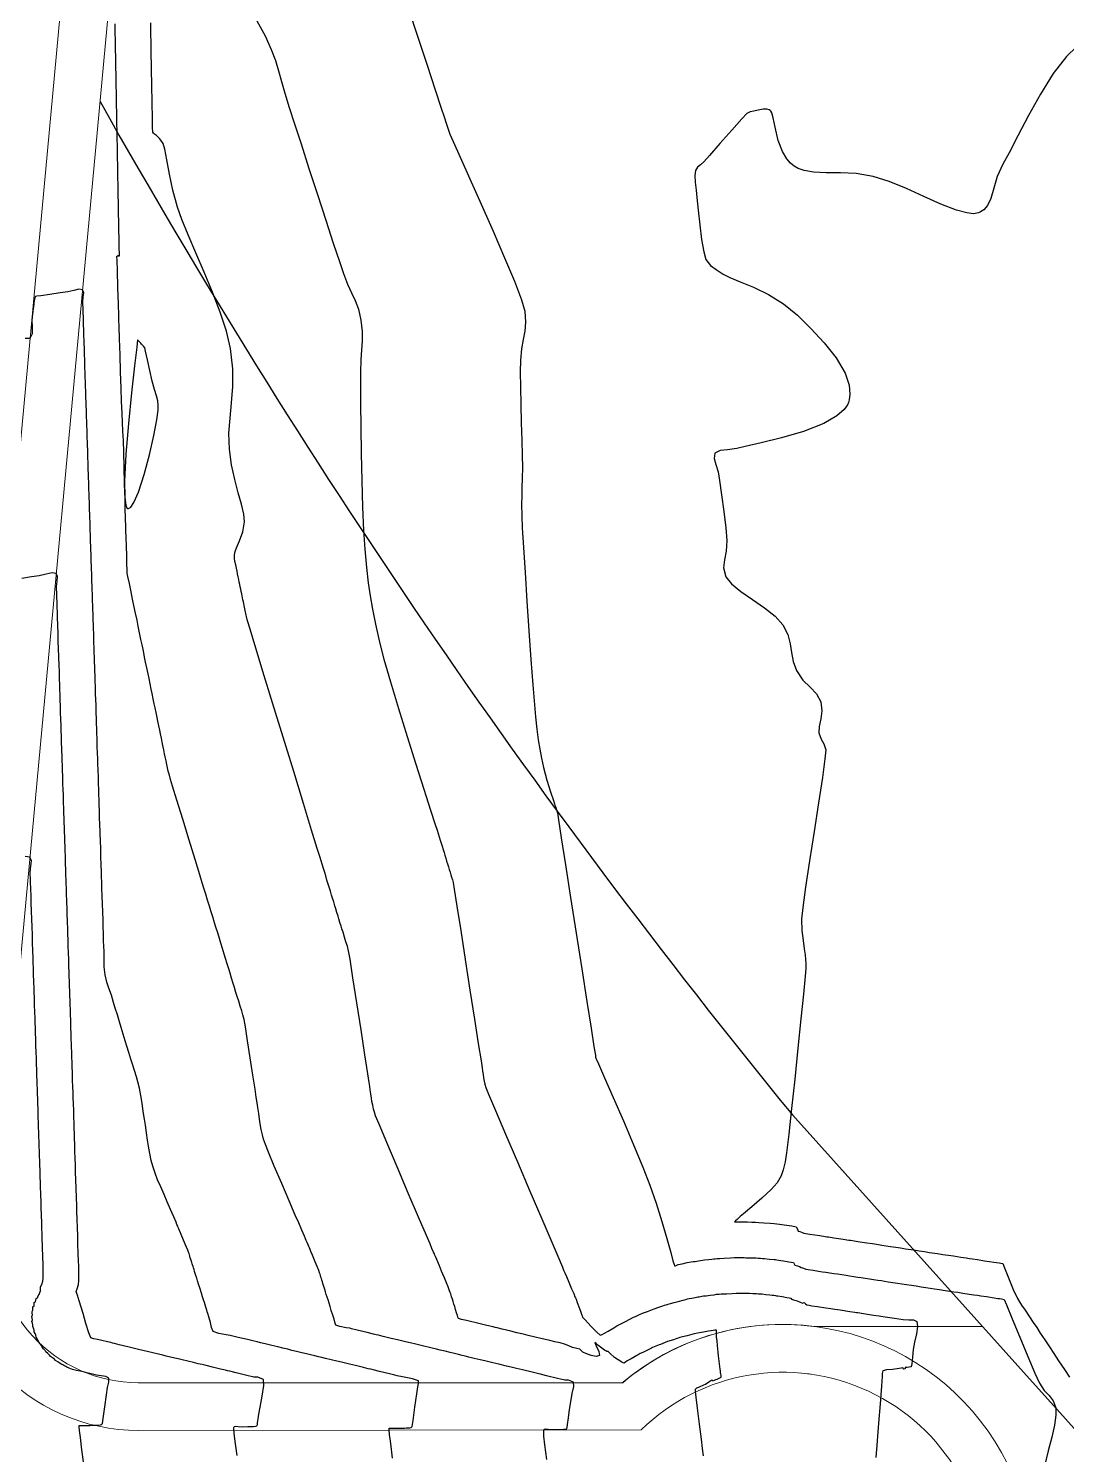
# Model space of a CAD drawing. Header units: millimetres. Extents: x 340454 to 342791, y 6993867 to 6995092.
# Drawn here: x 341547.8 to 341591.3, y 6994503.4 to 6994563.1 of the extents above; entities that cross this region are included whole.
import ezdxf

# ---------------------------------------------------------------- set-up
doc = ezdxf.new("R2010")
doc.units = ezdxf.units.MM
doc.header["$LTSCALE"] = 10
for name, color, linetype in [('T-HM-CURVA_INTERMEDIARIA', 45, 'Continuous'), ('T-HM-CURVA_MESTRA', 20, 'Continuous'), ('URB-Calçadas', 2, 'Continuous'), ('URB-Quadras', 3, 'Continuous')]:
    doc.layers.add(name, color=color, linetype=linetype)

msp = doc.modelspace()

# ---------------------------------------------------------------- linework, layer by layer
at = {"layer": 'T-HM-CURVA_INTERMEDIARIA', "color": 45, "linetype": 'Continuous', "lineweight": -3, "flags": 128}
for points, elevation in [([(341563.719, 6994563.876), (341564.112, 6994562.697), (341564.5, 6994561.524), (341564.84, 6994560.489), (341565.091, 6994559.723), (341565.211, 6994559.357), (341565.294, 6994559.095), (341565.359, 6994558.887), (341565.45, 6994558.628), (341565.584, 6994558.319), (341565.878, 6994557.666), (341566.285, 6994556.761), (341566.761, 6994555.697), (341567.26, 6994554.567), (341567.738, 6994553.462), (341568.148, 6994552.475), (341568.445, 6994551.698), (341568.585, 6994551.224), (341568.621, 6994550.762), (341568.588, 6994550.387), (341568.518, 6994550.037), (341568.444, 6994549.653), (341568.399, 6994549.174), (341568.393, 6994548.687), (341568.401, 6994548.046), (341568.417, 6994547.314), (341568.438, 6994546.552), (341568.459, 6994545.821), (341568.475, 6994545.182), (341568.483, 6994544.696), (341568.479, 6994544.224), (341568.468, 6994543.848), (341568.457, 6994543.505), (341568.451, 6994543.13), (341568.458, 6994542.657), (341568.481, 6994542.162), (341568.529, 6994541.34), (341568.595, 6994540.285), (341568.674, 6994539.089), (341568.758, 6994537.845), (341568.843, 6994536.646), (341568.921, 6994535.585), (341568.987, 6994534.754), (341569.034, 6994534.246), (341569.094, 6994533.729), (341569.151, 6994533.289), (341569.212, 6994532.897), (341569.281, 6994532.52), (341569.367, 6994532.127), (341569.506, 6994531.602), (341569.658, 6994531.113), (341569.781, 6994530.753), (341569.832, 6994530.61), (341569.849, 6994530.557), (341569.865, 6994530.505), (341569.88, 6994530.455), (341569.895, 6994530.407), (341569.923, 6994530.315), (341569.949, 6994530.229), (341569.994, 6994529.945), (341570.114, 6994529.18), (341570.291, 6994528.053), (341570.505, 6994526.686), (341570.739, 6994525.198), (341570.972, 6994523.711), (341571.186, 6994522.343), (341571.363, 6994521.217), (341571.482, 6994520.452), (341571.527, 6994520.169), (341571.539, 6994520.09), (341571.551, 6994520.013), (341571.571, 6994519.94), (341571.668, 6994519.723), (341571.925, 6994519.147), (341572.289, 6994518.32), (341572.712, 6994517.35), (341573.142, 6994516.344), (341573.529, 6994515.41), (341573.823, 6994514.654), (341574.083, 6994513.894), (341574.323, 6994513.127), (341574.53, 6994512.417), (341574.694, 6994511.83), (341574.788, 6994511.49), (341574.832, 6994511.333), (341574.848, 6994511.283), (341574.852, 6994511.275), (341574.861, 6994511.274), (341574.89, 6994511.28), (341574.946, 6994511.302), (341575.01, 6994511.328), (341575.177, 6994511.366), (341575.388, 6994511.41), (341575.554, 6994511.441), (341575.653, 6994511.458), (341575.721, 6994511.465), (341575.853, 6994511.485), (341576.104, 6994511.522), (341576.277, 6994511.547), (341576.412, 6994511.562), (341576.501, 6994511.571), (341576.558, 6994511.576), (341576.637, 6994511.578), (341576.751, 6994511.581), (341576.925, 6994511.592), (341577.199, 6994511.612), (341577.347, 6994511.622), (341577.44, 6994511.62), (341577.563, 6994511.623), (341577.696, 6994511.626), (341577.764, 6994511.622), (341577.832, 6994511.618), (341578.017, 6994511.616), (341578.189, 6994511.614), (341578.265, 6994511.607), (341578.348, 6994511.603), (341578.454, 6994511.598), (341578.539, 6994511.588), (341578.624, 6994511.577), (341578.835, 6994511.56), (341579.021, 6994511.545), (341579.082, 6994511.536), (341579.142, 6994511.529), (341579.216, 6994511.521), (341579.305, 6994511.503), (341579.418, 6994511.481), (341579.644, 6994511.451), (341579.84, 6994511.419), (341579.868, 6994511.361), (341579.894, 6994511.305), (341579.947, 6994511.291), (341580.003, 6994511.279), (341580.079, 6994511.245), (341580.153, 6994511.211), (341580.206, 6994511.191), (341580.256, 6994511.173), (341580.344, 6994511.141), (341580.443, 6994511.126), (341580.656, 6994511.094), (341580.885, 6994511.059), (341581.051, 6994511.033), (341581.183, 6994511.013), (341581.35, 6994510.988), (341581.522, 6994510.962), (341581.669, 6994510.939), (341581.853, 6994510.911), (341582.036, 6994510.883), (341582.181, 6994510.861), (341582.356, 6994510.835), (341582.525, 6994510.809), (341582.66, 6994510.788), (341582.83, 6994510.762), (341583.017, 6994510.734), (341583.183, 6994510.708), (341583.362, 6994510.681), (341583.519, 6994510.657), (341583.645, 6994510.638), (341583.802, 6994510.614), (341583.996, 6994510.584), (341584.185, 6994510.556), (341584.367, 6994510.528), (341584.57, 6994510.497), (341584.772, 6994510.466), (341584.972, 6994510.436), (341585.185, 6994510.403), (341585.373, 6994510.374), (341585.558, 6994510.346), (341585.742, 6994510.318), (341585.948, 6994510.287), (341586.185, 6994510.25), (341586.379, 6994510.221), (341586.545, 6994510.196), (341586.71, 6994510.17), (341586.925, 6994510.138), (341587.192, 6994510.097), (341587.385, 6994510.067), (341587.531, 6994510.045), (341587.677, 6994510.023), (341587.912, 6994509.987), (341588.229, 6994509.939), (341588.391, 6994509.914), (341588.455, 6994509.904), (341588.54, 6994509.899), (341588.647, 6994509.875), (341588.751, 6994509.639), (341588.99, 6994509.059), (341589.306, 6994508.289), (341589.64, 6994507.481), (341589.935, 6994506.787), (341590.132, 6994506.361), (341590.334, 6994506.067), (341590.533, 6994505.851), (341590.702, 6994505.633), (341590.813, 6994505.329), (341590.82, 6994505.022), (341590.758, 6994504.609), (341590.645, 6994504.108), (341590.501, 6994503.532), (341590.345, 6994502.9)], 694), ([(341569.514, 6994503.178), (341569.43, 6994503.786), (341569.387, 6994504.154), (341569.376, 6994504.335), (341569.38, 6994504.402), (341569.387, 6994504.418), (341569.409, 6994504.437), (341569.462, 6994504.453), (341569.564, 6994504.444), (341569.732, 6994504.425), (341569.972, 6994504.431), (341570.099, 6994504.433), (341570.153, 6994504.435), (341570.203, 6994504.439), (341570.283, 6994504.448), (341570.341, 6994504.463), (341570.361, 6994504.518), (341570.377, 6994504.635), (341570.415, 6994504.915), (341570.463, 6994505.263), (341570.507, 6994505.583), (341570.575, 6994505.936), (341570.634, 6994506.229), (341570.622, 6994506.407), (341570.413, 6994506.487), (341570.255, 6994506.491), (341570.202, 6994506.508), (341569.955, 6994506.567), (341569.497, 6994506.678), (341569.238, 6994506.74), (341569.175, 6994506.755), (341569.112, 6994506.77), (341568.891, 6994506.823), (341568.492, 6994506.92), (341568.24, 6994506.98), (341568.129, 6994507.007), (341568.018, 6994507.034), (341567.819, 6994507.082), (341567.492, 6994507.16), (341567.242, 6994507.22), (341567.081, 6994507.259), (341566.919, 6994507.298), (341566.723, 6994507.345), (341566.472, 6994507.406), (341566.245, 6994507.461), (341566.091, 6994507.498), (341565.968, 6994507.527), (341565.815, 6994507.564), (341565.636, 6994507.607), (341565.458, 6994507.65), (341565.247, 6994507.701), (341565.044, 6994507.75), (341564.882, 6994507.789), (341564.705, 6994507.831), (341564.541, 6994507.871), (341564.412, 6994507.902), (341564.249, 6994507.941), (341564.021, 6994507.996), (341563.781, 6994508.054), (341563.588, 6994508.1), (341563.42, 6994508.141), (341563.251, 6994508.181), (341562.994, 6994508.243), (341562.663, 6994508.323), (341562.466, 6994508.37), (341562.359, 6994508.396), (341562.253, 6994508.422), (341561.99, 6994508.485), (341561.564, 6994508.588), (341561.335, 6994508.643), (341561.255, 6994508.662), (341561.114, 6994508.687), (341560.849, 6994508.742), (341560.676, 6994508.801), (341560.626, 6994508.913), (341560.599, 6994509.048), (341560.547, 6994509.214), (341560.486, 6994509.411), (341560.434, 6994509.575), (341560.392, 6994509.712), (341560.349, 6994509.848), (341560.312, 6994509.966), (341560.276, 6994510.081), (341560.245, 6994510.183), (341560.214, 6994510.282), (341560.186, 6994510.371), (341560.159, 6994510.456), (341560.135, 6994510.535), (341560.111, 6994510.61), (341560.09, 6994510.68), (341560.069, 6994510.745), (341560.05, 6994510.808), (341560.03, 6994510.869), (341560.014, 6994510.922), (341559.993, 6994510.989), (341559.957, 6994511.086), (341559.893, 6994511.251), (341559.811, 6994511.449), (341559.696, 6994511.721), (341559.63, 6994511.876), (341559.597, 6994511.955), (341559.566, 6994512.027), (341559.538, 6994512.092), (341559.511, 6994512.157), (341559.47, 6994512.252), (341559.435, 6994512.335), (341559.405, 6994512.405), (341559.358, 6994512.516), (341559.249, 6994512.772), (341559.119, 6994513.077), (341558.978, 6994513.404), (341558.722, 6994513.997), (341558.409, 6994514.723), (341558.099, 6994515.447), (341557.851, 6994516.034), (341557.724, 6994516.352), (341557.651, 6994516.575), (341557.603, 6994516.755), (341557.553, 6994516.985), (341557.509, 6994517.219), (341557.482, 6994517.414), (341557.448, 6994517.657), (341557.41, 6994517.9), (341557.379, 6994518.095), (341557.341, 6994518.34), (341557.291, 6994518.668), (341557.201, 6994519.26), (341557.091, 6994519.981), (341556.98, 6994520.698), (341556.888, 6994521.277), (341556.834, 6994521.584), (341556.783, 6994521.787), (341556.733, 6994521.946), (341556.67, 6994522.146), (341556.609, 6994522.348), (341556.558, 6994522.512), (341556.494, 6994522.718), (341556.43, 6994522.926), (341556.378, 6994523.096), (341556.313, 6994523.309), (341556.247, 6994523.524), (341556.193, 6994523.7), (341556.125, 6994523.92), (341556.057, 6994524.142), (341556.001, 6994524.324), (341555.931, 6994524.552), (341555.861, 6994524.781), (341555.803, 6994524.969), (341555.731, 6994525.205), (341555.658, 6994525.442), (341555.598, 6994525.636), (341555.523, 6994525.881), (341555.448, 6994526.126), (341555.386, 6994526.328), (341555.308, 6994526.58), (341555.23, 6994526.835), (341555.166, 6994527.043), (341555.086, 6994527.305), (341554.983, 6994527.638), (341554.787, 6994528.276), (341554.536, 6994529.092), (341554.269, 6994529.962), (341554.025, 6994530.758), (341553.842, 6994531.355), (341553.759, 6994531.627), (341553.705, 6994531.803), (341553.658, 6994531.979), (341553.626, 6994532.12), (341553.6, 6994532.251), (341553.567, 6994532.415), (341553.534, 6994532.575), (341553.507, 6994532.708), (341553.472, 6994532.876), (341553.437, 6994533.045), (341553.408, 6994533.186), (341553.371, 6994533.363), (341553.334, 6994533.542), (341553.303, 6994533.691), (341553.264, 6994533.879), (341553.225, 6994534.069), (341553.192, 6994534.228), (341553.151, 6994534.427), (341553.109, 6994534.629), (341553.074, 6994534.798), (341553.03, 6994535.01), (341552.986, 6994535.225), (341552.948, 6994535.406), (341552.901, 6994535.632), (341552.854, 6994535.861), (341552.814, 6994536.054), (341552.764, 6994536.296), (341552.713, 6994536.541), (341552.671, 6994536.747), (341552.617, 6994537.006), (341552.563, 6994537.269), (341552.517, 6994537.491), (341552.459, 6994537.769), (341552.401, 6994538.051), (341552.351, 6994538.29), (341552.289, 6994538.589), (341552.224, 6994538.903), (341552.169, 6994539.17), (341552.106, 6994539.474), (341552.033, 6994539.824), (341551.972, 6994540.116), (341551.943, 6994540.259), (341551.939, 6994540.344), (341551.938, 6994540.43), (341551.932, 6994540.604), (341551.92, 6994540.97), (341551.906, 6994541.409), (341551.895, 6994541.744), (341551.885, 6994542.062), (341551.877, 6994542.31), (341551.872, 6994542.438), (341551.869, 6994542.549), (341551.865, 6994542.661), (341551.86, 6994542.873), (341551.85, 6994543.357), (341551.834, 6994544), (341551.816, 6994544.694), (341551.797, 6994545.327), (341551.779, 6994545.819), (341551.763, 6994546.209), (341551.746, 6994546.566), (341551.729, 6994546.956), (341551.709, 6994547.448), (341551.689, 6994548.008), (341551.667, 6994548.689), (341551.644, 6994549.403), (341551.623, 6994550.062), (341551.606, 6994550.58), (341551.597, 6994550.867), (341551.588, 6994551.161), (341551.58, 6994551.408), (341551.576, 6994551.515), (341551.574, 6994551.592), (341551.566, 6994551.826), (341551.552, 6994552.262), (341551.543, 6994552.522), (341551.54, 6994552.617), (341551.537, 6994552.712), (341551.528, 6994552.944), (341551.514, 6994553.325), (341551.511, 6994553.53), (341551.565, 6994553.538), (341551.614, 6994553.544), (341551.538, 6994553.551), (341551.613, 6994553.547), (341551.613, 6994553.653), (341551.608, 6994553.846), (341551.604, 6994554.054), (341551.599, 6994554.339), (341551.595, 6994554.55), (341551.592, 6994554.702), (341551.589, 6994554.854), (341551.586, 6994555.034), (341551.582, 6994555.24), (341551.58, 6994555.344), (341551.579, 6994555.436), (341551.578, 6994555.493), (341551.576, 6994555.556), (341551.575, 6994555.64), (341551.572, 6994555.817), (341551.568, 6994556.028), (341551.564, 6994556.207), (341551.562, 6994556.365), (341551.558, 6994556.562), (341551.554, 6994556.764), (341551.551, 6994556.929), (341551.548, 6994557.109), (341551.545, 6994557.273), (341551.542, 6994557.404), (341551.539, 6994557.568), (341551.536, 6994557.78), (341551.532, 6994557.993), (341551.528, 6994558.184), (341551.524, 6994558.379), (341551.521, 6994558.574), (341551.517, 6994558.795), (341551.512, 6994559.052), (341551.508, 6994559.253), (341551.505, 6994559.417), (341551.502, 6994559.58), (341551.498, 6994559.813), (341551.492, 6994560.115), (341551.489, 6994560.318), (341551.486, 6994560.452), (341551.484, 6994560.586), (341551.48, 6994560.82), (341551.473, 6994561.165), (341551.469, 6994561.376), (341551.467, 6994561.484), (341551.465, 6994561.592), (341551.461, 6994561.828), (341551.454, 6994562.209), (341551.45, 6994562.43), (341551.448, 6994562.514), (341551.447, 6994562.598), (341551.442, 6994562.84), (341551.435, 6994563.253)], 697), ([(341576.066, 6994503.332), (341576.03, 6994503.637), (341575.98, 6994504.026), (341575.899, 6994504.648), (341575.813, 6994505.322), (341575.759, 6994505.781), (341575.737, 6994506.018), (341575.733, 6994506.103), (341575.735, 6994506.119), (341575.748, 6994506.136), (341575.791, 6994506.168), (341575.873, 6994506.205), (341575.952, 6994506.235), (341576.026, 6994506.271), (341576.085, 6994506.299), (341576.152, 6994506.33), (341576.284, 6994506.42), (341576.414, 6994506.506), (341576.455, 6994506.47), (341576.52, 6994506.488), (341576.589, 6994506.516), (341576.637, 6994506.535), (341576.697, 6994506.561), (341576.755, 6994506.59), (341576.8, 6994506.618), (341576.803, 6994506.688), (341576.792, 6994506.747), (341576.779, 6994506.818), (341576.773, 6994506.883), (341576.766, 6994506.948), (341576.75, 6994507.06), (341576.717, 6994507.281), (341576.689, 6994507.506), (341576.674, 6994507.669), (341576.666, 6994507.801), (341576.655, 6994507.941), (341576.632, 6994508.133), (341576.614, 6994508.293), (341576.612, 6994508.479), (341576.607, 6994508.587), (341576.545, 6994508.585), (341576.475, 6994508.573), (341576.386, 6994508.561), (341576.274, 6994508.544), (341576.068, 6994508.508), (341575.898, 6994508.477), (341575.832, 6994508.464), (341575.675, 6994508.426), (341575.379, 6994508.354), (341575.193, 6994508.308), (341575.082, 6994508.275), (341575.005, 6994508.252), (341574.955, 6994508.234), (341574.804, 6994508.185), (341574.56, 6994508.104), (341574.365, 6994508.031), (341574.262, 6994507.99), (341574.206, 6994507.965), (341574.076, 6994507.911), (341573.937, 6994507.853), (341573.883, 6994507.826), (341573.83, 6994507.798), (341573.719, 6994507.745), (341573.527, 6994507.654), (341573.418, 6994507.603), (341573.373, 6994507.579), (341573.327, 6994507.555), (341573.272, 6994507.522), (341573.209, 6994507.484), (341573.044, 6994507.392), (341572.873, 6994507.296), (341572.804, 6994507.247), (341572.735, 6994507.211), (341572.647, 6994507.249), (341572.49, 6994507.338), (341572.337, 6994507.44), (341572.162, 6994507.602), (341572.079, 6994507.693), (341572.023, 6994507.688), (341571.976, 6994507.717), (341571.925, 6994507.749), (341571.862, 6994507.791), (341571.751, 6994507.873), (341571.637, 6994507.96), (341571.574, 6994508.023), (341571.521, 6994508.063), (341571.577, 6994507.934), (341571.686, 6994507.691), (341571.718, 6994507.521), (341571.58, 6994507.487), (341571.368, 6994507.528), (341571.145, 6994507.603), (341571.01, 6994507.671), (341570.948, 6994507.729), (341570.884, 6994507.785), (341570.766, 6994507.812), (341570.578, 6994507.856), (341570.424, 6994507.924), (341570.25, 6994507.999), (341570.063, 6994508.051), (341569.841, 6994508.101), (341569.639, 6994508.146), (341569.446, 6994508.193), (341569.252, 6994508.24), (341569.014, 6994508.297), (341568.732, 6994508.365), (341568.536, 6994508.412), (341568.395, 6994508.446), (341568.254, 6994508.48), (341568, 6994508.541), (341567.635, 6994508.629), (341567.427, 6994508.679), (341567.342, 6994508.7), (341567.256, 6994508.72), (341566.994, 6994508.783), (341566.55, 6994508.89), (341566.313, 6994508.947), (341566.258, 6994508.961), (341566.143, 6994508.986), (341565.929, 6994509.035), (341565.807, 6994509.069), (341565.784, 6994509.13), (341565.767, 6994509.197), (341565.733, 6994509.306), (341565.687, 6994509.452), (341565.65, 6994509.57), (341565.617, 6994509.677), (341565.584, 6994509.781), (341565.554, 6994509.877), (341565.523, 6994509.977), (341565.499, 6994510.055), (341565.483, 6994510.107), (341565.466, 6994510.159), (341565.438, 6994510.235), (341565.379, 6994510.393), (341565.311, 6994510.568), (341565.224, 6994510.778), (341565.158, 6994510.93), (341565.103, 6994511.06), (341565.055, 6994511.172), (341565.011, 6994511.275), (341564.968, 6994511.378), (341564.9, 6994511.537), (341564.846, 6994511.662), (341564.823, 6994511.718), (341564.799, 6994511.774), (341564.766, 6994511.85), (341564.699, 6994512.009), (341564.618, 6994512.2), (341564.47, 6994512.545), (341564.142, 6994513.309), (341563.708, 6994514.323), (341563.239, 6994515.421), (341562.806, 6994516.436), (341562.482, 6994517.201), (341562.339, 6994517.548), (341562.288, 6994517.705), (341562.254, 6994517.833), (341562.219, 6994517.994), (341562.188, 6994518.16), (341562.169, 6994518.297), (341562.145, 6994518.468), (341562.118, 6994518.639), (341562.097, 6994518.777), (341562.07, 6994518.95), (341562.014, 6994519.313), (341561.891, 6994520.103), (341561.73, 6994521.15), (341561.554, 6994522.28), (341561.392, 6994523.322), (341561.268, 6994524.104), (341561.21, 6994524.452), (341561.158, 6994524.647), (341561.096, 6994524.84), (341561.037, 6994525.037), (341560.975, 6994525.236), (341560.931, 6994525.38), (341560.895, 6994525.497), (341560.849, 6994525.645), (341560.804, 6994525.793), (341560.767, 6994525.915), (341560.72, 6994526.067), (341560.673, 6994526.22), (341560.634, 6994526.346), (341560.586, 6994526.503), (341560.537, 6994526.662), (341560.497, 6994526.792), (341560.447, 6994526.955), (341560.397, 6994527.119), (341560.355, 6994527.253), (341560.304, 6994527.422), (341560.251, 6994527.592), (341560.209, 6994527.731), (341560.155, 6994527.906), (341560.101, 6994528.082), (341560.057, 6994528.226), (341560.001, 6994528.407), (341559.9, 6994528.736), (341559.662, 6994529.513), (341559.32, 6994530.625), (341558.911, 6994531.957), (341558.469, 6994533.398), (341558.029, 6994534.831), (341557.625, 6994536.145), (341557.294, 6994537.226), (341557.069, 6994537.959), (341556.985, 6994538.231), (341556.958, 6994538.326), (341556.946, 6994538.383), (341556.933, 6994538.444), (341556.921, 6994538.505), (341556.907, 6994538.568), (341556.894, 6994538.633), (341556.88, 6994538.7), (341556.866, 6994538.769), (341556.851, 6994538.84), (341556.836, 6994538.912), (341556.821, 6994538.988), (341556.805, 6994539.065), (341556.788, 6994539.145), (341556.771, 6994539.228), (341556.753, 6994539.313), (341556.735, 6994539.401), (341556.716, 6994539.493), (341556.697, 6994539.587), (341556.676, 6994539.685), (341556.656, 6994539.785), (341556.634, 6994539.891), (341556.611, 6994539.999), (341556.588, 6994540.113), (341556.564, 6994540.228), (341556.538, 6994540.352), (341556.512, 6994540.477), (341556.485, 6994540.611), (341556.45, 6994540.749), (341556.426, 6994540.892), (341556.433, 6994541.028), (341556.457, 6994541.163), (341556.522, 6994541.32), (341556.648, 6994541.612), (341556.775, 6994541.991), (341556.845, 6994542.409), (341556.817, 6994542.734), (341556.724, 6994543.144), (341556.592, 6994543.63), (341556.446, 6994544.184), (341556.313, 6994544.795), (341556.22, 6994545.457), (341556.2, 6994546.118), (341556.245, 6994546.753), (341556.314, 6994547.393), (341556.368, 6994548.07), (341556.366, 6994548.814), (341556.269, 6994549.657), (341556.096, 6994550.382), (341555.835, 6994551.181), (341555.515, 6994552.019), (341555.165, 6994552.861), (341554.813, 6994553.672), (341554.489, 6994554.419), (341554.222, 6994555.066), (341554.04, 6994555.579), (341553.856, 6994556.282), (341553.712, 6994556.96), (341553.601, 6994557.553), (341553.515, 6994558.001), (341553.446, 6994558.244), (341553.309, 6994558.431), (341553.163, 6994558.57), (341553.088, 6994558.632), (341553.046, 6994558.674), (341553.009, 6994558.717), (341553.003, 6994558.911), (341552.998, 6994559.255), (341552.996, 6994559.441), (341552.995, 6994559.502), (341552.99, 6994559.744), (341552.982, 6994560.193), (341552.977, 6994560.447), (341552.976, 6994560.514), (341552.975, 6994560.582), (341552.971, 6994560.807), (341552.963, 6994561.211), (341552.959, 6994561.453), (341552.957, 6994561.549), (341552.955, 6994561.646), (341552.951, 6994561.859), (341552.945, 6994562.221), (341552.94, 6994562.459), (341552.938, 6994562.586), (341552.936, 6994562.713), (341552.931, 6994562.945), (341552.925, 6994563.287)], 696), ([(341591.697, 6994562.301), (341591.262, 6994561.885), (341590.709, 6994561.164), (341590.17, 6994560.308), (341589.667, 6994559.408), (341589.223, 6994558.558), (341588.861, 6994557.851), (341588.604, 6994557.378), (341588.365, 6994556.863), (341588.221, 6994556.372), (341588.095, 6994555.935), (341587.953, 6994555.644), (341587.797, 6994555.471), (341587.66, 6994555.38), (341587.579, 6994555.343), (341587.515, 6994555.322), (341587.366, 6994555.305), (341587.093, 6994555.334), (341586.652, 6994555.457), (341586.008, 6994555.709), (341585.297, 6994556.025), (341584.559, 6994556.356), (341583.836, 6994556.652), (341583.167, 6994556.863), (341582.459, 6994556.981), (341581.805, 6994557.016), (341581.208, 6994557.019), (341580.67, 6994557.041), (341580.286, 6994557.106), (341580.025, 6994557.201), (341579.864, 6994557.292), (341579.788, 6994557.347), (341579.702, 6994557.421), (341579.551, 6994557.595), (341579.37, 6994557.902), (341579.199, 6994558.361), (341579.061, 6994558.932), (341578.982, 6994559.314), (341578.925, 6994559.518), (341578.882, 6994559.601), (341578.858, 6994559.624), (341578.815, 6994559.647), (341578.718, 6994559.674), (341578.561, 6994559.676), (341578.358, 6994559.639), (341578.173, 6994559.591), (341578.021, 6994559.56), (341577.884, 6994559.497), (341577.672, 6994559.277), (341577.249, 6994558.803), (341576.751, 6994558.237), (341576.315, 6994557.74), (341576.079, 6994557.473), (341575.937, 6994557.351), (341575.819, 6994557.258), (341575.729, 6994557.117), (341575.698, 6994556.9), (341575.724, 6994556.626), (341575.764, 6994556.293), (341575.792, 6994555.976), (341575.841, 6994555.457), (341575.907, 6994554.837), (341575.986, 6994554.219), (341576.075, 6994553.703), (341576.168, 6994553.394), (341576.363, 6994553.132), (341576.592, 6994552.964), (341576.891, 6994552.774), (341577.165, 6994552.638), (341577.608, 6994552.459), (341578.166, 6994552.225), (341578.785, 6994551.923), (341579.413, 6994551.539), (341579.997, 6994551.06), (341580.559, 6994550.502), (341581.121, 6994549.899), (341581.619, 6994549.271), (341581.995, 6994548.633), (341582.165, 6994548.128), (341582.196, 6994547.758), (341582.164, 6994547.518), (341582.13, 6994547.4), (341582.088, 6994547.301), (341581.956, 6994547.111), (341581.654, 6994546.846), (341581.099, 6994546.53), (341580.247, 6994546.192), (341579.335, 6994545.92), (341578.484, 6994545.711), (341577.817, 6994545.565), (341577.455, 6994545.482), (341577.077, 6994545.423), (341576.759, 6994545.402), (341576.547, 6994545.285), (341576.506, 6994545.067), (341576.588, 6994544.816), (341576.676, 6994544.507), (341576.731, 6994544.14), (341576.818, 6994543.54), (341576.915, 6994542.836), (341576.999, 6994542.157), (341577.045, 6994541.631), (341577.017, 6994541.186), (341576.941, 6994540.823), (341576.906, 6994540.482), (341577, 6994540.103), (341577.232, 6994539.811), (341577.628, 6994539.495), (341578.114, 6994539.16), (341578.619, 6994538.813), (341579.068, 6994538.46), (341579.389, 6994538.104), (341579.595, 6994537.695), (341579.694, 6994537.311), (341579.747, 6994536.94), (341579.814, 6994536.571), (341579.955, 6994536.193), (341580.23, 6994535.789), (341580.527, 6994535.489), (341580.791, 6994535.213), (341580.972, 6994534.881), (341581.021, 6994534.506), (341580.977, 6994534.161), (341580.912, 6994533.851), (341580.901, 6994533.581), (341580.989, 6994533.321), (341581.104, 6994533.122), (341581.182, 6994532.864), (341581.15, 6994532.492), (341581.042, 6994531.712), (341580.883, 6994530.654), (341580.697, 6994529.45), (341580.508, 6994528.23), (341580.341, 6994527.125), (341580.221, 6994526.267), (341580.172, 6994525.786), (341580.186, 6994525.309), (341580.233, 6994524.885), (341580.286, 6994524.538), (341580.32, 6994524.291), (341580.338, 6994524.089), (341580.351, 6994523.928), (341580.352, 6994523.726), (341580.324, 6994523.396), (341580.251, 6994522.65), (341580.146, 6994521.606), (341580.02, 6994520.38), (341579.885, 6994519.091), (341579.752, 6994517.854), (341579.634, 6994516.787), (341579.541, 6994516.007), (341579.485, 6994515.631), (341579.405, 6994515.298), (341579.314, 6994515.038), (341579.146, 6994514.75), (341578.898, 6994514.474), (341578.506, 6994514.11), (341578.085, 6994513.742), (341577.747, 6994513.458), (341577.606, 6994513.341), (341577.544, 6994513.284), (341577.475, 6994513.22), (341577.408, 6994513.159), (341577.359, 6994513.113), (341577.432, 6994513.114), (341577.535, 6994513.117), (341577.67, 6994513.116), (341577.902, 6994513.114), (341578.089, 6994513.11), (341578.238, 6994513.105), (341578.387, 6994513.097), (341578.591, 6994513.082), (341578.858, 6994513.06), (341579.027, 6994513.045), (341579.137, 6994513.034), (341579.246, 6994513.021), (341579.449, 6994512.996), (341579.765, 6994512.953), (341579.951, 6994512.915), (341580.006, 6994512.815), (341580.036, 6994512.733), (341580.101, 6994512.71), (341580.172, 6994512.683), (341580.269, 6994512.649), (341580.513, 6994512.608), (341580.93, 6994512.543), (341581.164, 6994512.507), (341581.231, 6994512.497), (341581.298, 6994512.487), (341581.522, 6994512.453), (341581.919, 6994512.392), (341582.149, 6994512.357), (341582.226, 6994512.345), (341582.304, 6994512.334), (341582.525, 6994512.3), (341582.909, 6994512.241), (341583.136, 6994512.207), (341583.223, 6994512.193), (341583.309, 6994512.18), (341583.526, 6994512.147), (341583.895, 6994512.091), (341584.119, 6994512.057), (341584.217, 6994512.042), (341584.315, 6994512.027), (341584.527, 6994511.995), (341584.877, 6994511.941), (341585.098, 6994511.907), (341585.21, 6994511.89), (341585.321, 6994511.873), (341585.53, 6994511.842), (341585.862, 6994511.791), (341586.08, 6994511.758), (341586.204, 6994511.739), (341586.327, 6994511.72), (341586.532, 6994511.689), (341586.845, 6994511.641), (341587.061, 6994511.608), (341587.197, 6994511.587), (341587.333, 6994511.567), (341587.536, 6994511.536), (341587.829, 6994511.491), (341588.044, 6994511.458), (341588.22, 6994511.431), (341588.339, 6994511.413), (341588.439, 6994511.398), (341588.515, 6994511.386), (341588.595, 6994511.374), (341588.667, 6994511.194), (341588.834, 6994510.776), (341589.036, 6994510.291), (341589.213, 6994509.912), (341589.379, 6994509.63), (341589.53, 6994509.416), (341589.718, 6994509.146), (341589.873, 6994508.912), (341590.014, 6994508.697), (341590.167, 6994508.465), (341590.354, 6994508.182), (341590.55, 6994507.885), (341590.734, 6994507.606), (341590.933, 6994507.304), (341591.176, 6994506.936), (341591.384, 6994506.621)], 693), ([(341563.048, 6994503.234), (341562.973, 6994503.841), (341562.927, 6994504.221), (341562.907, 6994504.406), (341562.901, 6994504.467), (341562.901, 6994504.476), (341562.907, 6994504.479), (341562.93, 6994504.482), (341562.98, 6994504.481), (341563.033, 6994504.479), (341563.117, 6994504.481), (341563.218, 6994504.483), (341563.337, 6994504.486), (341563.449, 6994504.488), (341563.543, 6994504.49), (341563.614, 6994504.492), (341563.667, 6994504.494), (341563.717, 6994504.497), (341563.779, 6994504.504), (341563.833, 6994504.514), (341563.875, 6994504.555), (341563.91, 6994504.805), (341563.985, 6994505.357), (341564.062, 6994505.924), (341564.102, 6994506.218), (341564.136, 6994506.353), (341564.136, 6994506.465), (341563.89, 6994506.543), (341563.468, 6994506.635), (341563.237, 6994506.681), (341563.142, 6994506.704), (341562.915, 6994506.759), (341562.497, 6994506.86), (341562.24, 6994506.922), (341562.136, 6994506.947), (341562.032, 6994506.972), (341561.833, 6994507.02), (341561.498, 6994507.1), (341561.242, 6994507.162), (341561.078, 6994507.201), (341560.915, 6994507.241), (341560.721, 6994507.287), (341560.475, 6994507.347), (341560.244, 6994507.402), (341560.082, 6994507.441), (341559.953, 6994507.472), (341559.791, 6994507.511), (341559.614, 6994507.554), (341559.45, 6994507.593), (341559.246, 6994507.642), (341559.027, 6994507.695), (341558.838, 6994507.741), (341558.659, 6994507.784), (341558.453, 6994507.833), (341558.248, 6994507.883), (341557.999, 6994507.943), (341557.71, 6994508.012), (341557.518, 6994508.059), (341557.384, 6994508.091), (341557.25, 6994508.123), (341556.982, 6994508.188), (341556.582, 6994508.284), (341556.367, 6994508.336), (341556.31, 6994508.349), (341556.252, 6994508.363), (341556.085, 6994508.387), (341555.773, 6994508.445), (341555.546, 6994508.533), (341555.466, 6994508.695), (341555.43, 6994508.902), (341555.355, 6994509.145), (341555.312, 6994509.283), (341555.291, 6994509.349), (341555.27, 6994509.415), (341555.227, 6994509.554), (341555.17, 6994509.736), (341555.132, 6994509.857), (341555.094, 6994509.979), (341555.045, 6994510.135), (341554.976, 6994510.357), (341554.927, 6994510.516), (341554.884, 6994510.652), (341554.849, 6994510.764), (341554.816, 6994510.869), (341554.788, 6994510.961), (341554.761, 6994511.045), (341554.738, 6994511.121), (341554.716, 6994511.19), (341554.696, 6994511.254), (341554.678, 6994511.312), (341554.661, 6994511.367), (341554.646, 6994511.416), (341554.631, 6994511.463), (341554.605, 6994511.546), (341554.582, 6994511.618), (341554.562, 6994511.682), (341554.545, 6994511.739), (341554.529, 6994511.789), (341554.506, 6994511.852), (341554.476, 6994511.935), (341554.374, 6994512.177), (341554.198, 6994512.595), (341554.102, 6994512.821), (341554.076, 6994512.882), (341554.054, 6994512.935), (341554.023, 6994513.008), (341553.984, 6994513.1), (341553.887, 6994513.326), (341553.758, 6994513.63), (341553.62, 6994513.954), (341553.482, 6994514.269), (341553.343, 6994514.579), (341553.215, 6994514.877), (341553.108, 6994515.155), (341553.013, 6994515.444), (341552.951, 6994515.678), (341552.887, 6994515.976), (341552.83, 6994516.279), (341552.795, 6994516.531), (341552.751, 6994516.846), (341552.701, 6994517.16), (341552.662, 6994517.413), (341552.612, 6994517.731), (341552.562, 6994518.087), (341552.518, 6994518.401), (341552.458, 6994518.717), (341552.391, 6994518.982), (341552.326, 6994519.189), (341552.243, 6994519.451), (341552.163, 6994519.716), (341552.097, 6994519.931), (341552.013, 6994520.2), (341551.93, 6994520.472), (341551.862, 6994520.695), (341551.776, 6994520.974), (341551.689, 6994521.255), (341551.619, 6994521.485), (341551.53, 6994521.774), (341551.441, 6994522.064), (341551.368, 6994522.301), (341551.277, 6994522.6), (341551.173, 6994522.898), (341551.087, 6994523.142), (341551.014, 6994523.455), (341550.977, 6994523.783), (341550.975, 6994524.069), (341550.971, 6994524.427), (341550.955, 6994524.871), (341550.944, 6994525.245), (341550.939, 6994525.404), (341550.937, 6994525.463), (341550.929, 6994525.701), (341550.915, 6994526.139), (341550.907, 6994526.381), (341550.904, 6994526.47), (341550.897, 6994526.701), (341550.883, 6994527.123), (341550.875, 6994527.359), (341550.873, 6994527.418), (341550.871, 6994527.477), (341550.864, 6994527.704), (341550.851, 6994528.109), (341550.843, 6994528.341), (341550.841, 6994528.413), (341550.839, 6994528.485), (341550.831, 6994528.706), (341550.819, 6994529.095), (341550.811, 6994529.323), (341550.808, 6994529.408), (341550.806, 6994529.492), (341550.799, 6994529.708), (341550.786, 6994530.08), (341550.779, 6994530.305), (341550.776, 6994530.402), (341550.773, 6994530.499), (341550.766, 6994530.711), (341550.754, 6994531.064), (341550.747, 6994531.285), (341550.744, 6994531.396), (341550.74, 6994531.507), (341550.733, 6994531.714), (341550.722, 6994532.046), (341550.715, 6994532.265), (341550.711, 6994532.39), (341550.707, 6994532.514), (341550.7, 6994532.717), (341550.69, 6994533.028), (341550.683, 6994533.244), (341550.679, 6994533.383), (341550.674, 6994533.521), (341550.668, 6994533.721), (341550.658, 6994534.008), (341550.651, 6994534.223), (341550.646, 6994534.376), (341550.641, 6994534.529), (341550.635, 6994534.725), (341550.626, 6994534.988), (341550.619, 6994535.201), (341550.614, 6994535.369), (341550.608, 6994535.536), (341550.602, 6994535.733), (341550.594, 6994535.972), (341550.588, 6994536.178), (341550.582, 6994536.361), (341550.576, 6994536.543), (341550.569, 6994536.735), (341550.562, 6994536.954), (341550.556, 6994537.154), (341550.549, 6994537.353), (341550.543, 6994537.551), (341550.537, 6994537.737), (341550.53, 6994537.934), (341550.524, 6994538.13), (341550.519, 6994538.283), (341550.515, 6994538.405), (341550.51, 6994538.558), (341550.504, 6994538.739), (341550.498, 6994538.914), (341550.492, 6994539.104), (341550.487, 6994539.269), (341550.482, 6994539.4), (341550.477, 6994539.566), (341550.471, 6994539.741), (341550.466, 6994539.893), (341550.46, 6994540.078), (341550.454, 6994540.257), (341550.45, 6994540.399), (341550.444, 6994540.573), (341550.439, 6994540.744), (341550.434, 6994540.88), (341550.429, 6994541.051), (341550.423, 6994541.236), (341550.417, 6994541.398), (341550.411, 6994541.58), (341550.406, 6994541.747), (341550.402, 6994541.879), (341550.396, 6994542.046), (341550.39, 6994542.232), (341550.385, 6994542.401), (341550.378, 6994542.588), (341550.373, 6994542.754), (341550.369, 6994542.887), (341550.363, 6994543.054), (341550.357, 6994543.24), (341550.352, 6994543.409), (341550.346, 6994543.595), (341550.34, 6994543.762), (341550.336, 6994543.894), (341550.33, 6994544.061), (341550.324, 6994544.247), (341550.319, 6994544.416), (341550.313, 6994544.602), (341550.307, 6994544.769), (341550.303, 6994544.902), (341550.297, 6994545.069), (341550.291, 6994545.255), (341550.286, 6994545.423), (341550.28, 6994545.61), (341550.274, 6994545.777), (341550.27, 6994545.909), (341550.265, 6994546.077), (341550.259, 6994546.263), (341550.253, 6994546.432), (341550.247, 6994546.617), (341550.242, 6994546.783), (341550.237, 6994546.914), (341550.232, 6994547.08), (341550.226, 6994547.259), (341550.221, 6994547.421), (341550.214, 6994547.624), (341550.206, 6994547.867), (341550.199, 6994548.093), (341550.193, 6994548.279), (341550.187, 6994548.455), (341550.181, 6994548.632), (341550.173, 6994548.885), (341550.163, 6994549.206), (341550.156, 6994549.404), (341550.152, 6994549.522), (341550.148, 6994549.639), (341550.14, 6994549.894), (341550.127, 6994550.294), (341550.12, 6994550.515), (341550.118, 6994550.581), (341550.116, 6994550.646), (341550.109, 6994550.857), (341550.095, 6994551.268), (341550.084, 6994551.614), (341550.102, 6994551.824), (341550.121, 6994551.997), (341550.067, 6994552.121), (341549.918, 6994552.15), (341549.709, 6994552.095), (341549.455, 6994552.034), (341549.137, 6994551.988), (341548.704, 6994551.927), (341548.321, 6994551.872), (341548.154, 6994551.848), (341548.096, 6994551.845), (341548.074, 6994551.778), (341548.063, 6994551.728), (341548.048, 6994551.651), (341548.039, 6994551.59), (341548.028, 6994551.508), (341548.017, 6994551.421), (341548.006, 6994551.325), (341547.982, 6994551.107), (341547.954, 6994550.847), (341547.96, 6994550.56), (341547.965, 6994550.273), (341547.869, 6994550.079), (341547.672, 6994550.078)], 698), ([(341556.539, 6994503.337), (341556.457, 6994503.924), (341556.416, 6994504.279), (341556.405, 6994504.455), (341556.409, 6994504.519), (341556.416, 6994504.534), (341556.437, 6994504.553), (341556.489, 6994504.569), (341556.587, 6994504.559), (341556.749, 6994504.542), (341556.993, 6994504.547), (341557.128, 6994504.55), (341557.179, 6994504.552), (341557.231, 6994504.555), (341557.312, 6994504.565), (341557.37, 6994504.58), (341557.39, 6994504.637), (341557.399, 6994504.709), (341557.422, 6994504.873), (341557.449, 6994505.07), (341557.502, 6994505.362), (341557.589, 6994505.825), (341557.656, 6994506.274), (341557.65, 6994506.523), (341557.415, 6994506.616), (341557.237, 6994506.623), (341557.184, 6994506.636), (341556.948, 6994506.693), (341556.504, 6994506.799), (341556.239, 6994506.863), (341556.145, 6994506.886), (341556.051, 6994506.908), (341555.853, 6994506.956), (341555.506, 6994507.04), (341555.241, 6994507.104), (341555.075, 6994507.143), (341554.909, 6994507.183), (341554.719, 6994507.229), (341554.479, 6994507.287), (341554.243, 6994507.344), (341554.069, 6994507.386), (341553.931, 6994507.419), (341553.756, 6994507.461), (341553.578, 6994507.504), (341553.431, 6994507.539), (341553.245, 6994507.584), (341553.009, 6994507.641), (341552.778, 6994507.696), (341552.591, 6994507.741), (341552.419, 6994507.783), (341552.247, 6994507.824), (341551.971, 6994507.891), (341551.611, 6994507.977), (341551.412, 6994508.025), (341551.331, 6994508.045), (341551.249, 6994508.065), (341551.112, 6994508.098), (341550.876, 6994508.154), (341550.693, 6994508.199), (341550.54, 6994508.217), (341550.415, 6994508.265), (341550.332, 6994508.467), (341550.211, 6994508.862), (341550.092, 6994509.278), (341550.016, 6994509.544), (341549.932, 6994509.812), (341549.89, 6994509.948), (341549.872, 6994510.005), (341549.857, 6994510.053), (341549.834, 6994510.116), (341549.811, 6994510.199), (341549.851, 6994510.311), (341549.907, 6994510.494), (341549.919, 6994510.661), (341549.92, 6994510.875), (341549.917, 6994511.078), (341549.912, 6994511.277), (341549.904, 6994511.477), (341549.894, 6994511.8), (341549.88, 6994512.215), (341549.873, 6994512.426), (341549.871, 6994512.506), (341549.868, 6994512.592), (341549.86, 6994512.83), (341549.846, 6994513.267), (341549.838, 6994513.513), (341549.836, 6994513.577), (341549.834, 6994513.642), (341549.829, 6994513.798), (341549.818, 6994514.136), (341549.805, 6994514.52), (341549.793, 6994514.885), (341549.783, 6994515.188), (341549.778, 6994515.341), (341549.775, 6994515.434), (341549.772, 6994515.528), (341549.765, 6994515.744), (341549.753, 6994516.108), (341549.746, 6994516.33), (341549.743, 6994516.433), (341549.739, 6994516.535), (341549.732, 6994516.748), (341549.721, 6994517.099), (341549.714, 6994517.319), (341549.71, 6994517.431), (341549.706, 6994517.543), (341549.7, 6994517.749), (341549.689, 6994518.078), (341549.682, 6994518.297), (341549.678, 6994518.424), (341549.674, 6994518.55), (341549.667, 6994518.752), (341549.657, 6994519.058), (341549.65, 6994519.274), (341549.645, 6994519.416), (341549.641, 6994519.557), (341549.634, 6994519.755), (341549.625, 6994520.037), (341549.618, 6994520.251), (341549.613, 6994520.408), (341549.608, 6994520.565), (341549.601, 6994520.761), (341549.593, 6994521.017), (341549.586, 6994521.228), (341549.581, 6994521.4), (341549.575, 6994521.572), (341549.569, 6994521.767), (341549.561, 6994522), (341549.554, 6994522.204), (341549.548, 6994522.392), (341549.542, 6994522.579), (341549.536, 6994522.769), (341549.529, 6994522.981), (341549.523, 6994523.18), (341549.516, 6994523.383), (341549.509, 6994523.587), (341549.503, 6994523.771), (341549.497, 6994523.962), (341549.491, 6994524.156), (341549.486, 6994524.312), (341549.481, 6994524.437), (341549.476, 6994524.594), (341549.471, 6994524.773), (341549.465, 6994524.942), (341549.459, 6994525.131), (341549.453, 6994525.299), (341549.449, 6994525.433), (341549.444, 6994525.601), (341549.438, 6994525.775), (341549.433, 6994525.922), (341549.427, 6994526.106), (341549.421, 6994526.289), (341549.416, 6994526.435), (341549.411, 6994526.609), (341549.405, 6994526.778), (341549.401, 6994526.912), (341549.395, 6994527.081), (341549.389, 6994527.27), (341549.384, 6994527.437), (341549.378, 6994527.616), (341549.373, 6994527.775), (341549.369, 6994527.9), (341549.363, 6994528.059), (341549.357, 6994528.252), (341549.351, 6994528.439), (341549.345, 6994528.623), (341549.338, 6994528.83), (341549.331, 6994529.036), (341549.325, 6994529.234), (341549.318, 6994529.442), (341549.312, 6994529.631), (341549.306, 6994529.821), (341549.3, 6994530.012), (341549.293, 6994530.215), (341549.286, 6994530.444), (341549.279, 6994530.638), (341549.274, 6994530.813), (341549.268, 6994530.987), (341549.261, 6994531.197), (341549.253, 6994531.45), (341549.246, 6994531.645), (341549.241, 6994531.804), (341549.236, 6994531.962), (341549.229, 6994532.177), (341549.22, 6994532.456), (341549.213, 6994532.653), (341549.209, 6994532.794), (341549.204, 6994532.936), (341549.197, 6994533.153), (341549.187, 6994533.459), (341549.181, 6994533.66), (341549.177, 6994533.784), (341549.173, 6994533.909), (341549.165, 6994534.128), (341549.154, 6994534.462), (341549.148, 6994534.667), (341549.144, 6994534.774), (341549.141, 6994534.881), (341549.133, 6994535.104), (341549.122, 6994535.464), (341549.115, 6994535.675), (341549.112, 6994535.763), (341549.109, 6994535.852), (341549.102, 6994536.08), (341549.089, 6994536.465), (341549.082, 6994536.682), (341549.08, 6994536.752), (341549.077, 6994536.822), (341549.07, 6994537.055), (341549.057, 6994537.464), (341549.049, 6994537.689), (341549.048, 6994537.74), (341549.046, 6994537.791), (341549.038, 6994538.031), (341549.024, 6994538.463), (341549.016, 6994538.697), (341549.014, 6994538.759), (341549.008, 6994538.953), (341548.995, 6994539.353), (341548.983, 6994539.704), (341549.003, 6994539.93), (341549.024, 6994540.116), (341548.966, 6994540.25), (341548.796, 6994540.279), (341548.549, 6994540.217), (341548.25, 6994540.148), (341547.93, 6994540.102), (341547.534, 6994540.045)], 699)]:
    msp.add_lwpolyline(points, dxfattribs=dict(at, elevation=elevation))
at = {"layer": 'T-HM-CURVA_INTERMEDIARIA', "color": 45, "linetype": 'Continuous', "lineweight": -3, "elevation": 697, "flags": 128}
msp.add_lwpolyline([(341553.24, 6994547.081), (341553.242, 6994547.158), (341553.24, 6994547.296), (341553.219, 6994547.475), (341553.169, 6994547.684), (341553.082, 6994547.95), (341552.992, 6994548.291), (341552.895, 6994548.736), (341552.794, 6994549.193), (341552.713, 6994549.55), (341552.678, 6994549.698), (341552.619, 6994549.762), (341552.577, 6994549.807), (341552.544, 6994549.843), (341552.509, 6994549.881), (341552.456, 6994549.939), (341552.418, 6994549.984), (341552.378, 6994550.023), (341552.339, 6994549.722), (341552.245, 6994548.932), (341552.121, 6994547.813), (341551.994, 6994546.528), (341551.888, 6994545.239), (341551.831, 6994544.109), (341551.836, 6994543.428), (341551.879, 6994543.101), (341551.93, 6994542.991), (341551.962, 6994542.972), (341552.002, 6994542.974), (341552.087, 6994543.029), (341552.223, 6994543.224), (341552.413, 6994543.657), (341552.651, 6994544.387), (341552.871, 6994545.214), (341553.056, 6994546.02), (341553.185, 6994546.682), (341553.24, 6994547.081)], close=True, dxfattribs=at)
at = {"layer": 'T-HM-CURVA_MESTRA', "color": 20, "linetype": 'Continuous', "lineweight": -3, "flags": 128}
for points, elevation in [([(341557.364, 6994563.372), (341557.712, 6994562.74), (341557.969, 6994562.179), (341558.147, 6994561.708), (341558.28, 6994561.278), (341558.398, 6994560.841), (341558.534, 6994560.349), (341558.719, 6994559.753), (341558.931, 6994559.109), (341559.217, 6994558.23), (341559.55, 6994557.202), (341559.905, 6994556.109), (341560.252, 6994555.037), (341560.567, 6994554.073), (341560.822, 6994553.3), (341560.99, 6994552.804), (341561.169, 6994552.351), (341561.336, 6994551.996), (341561.487, 6994551.672), (341561.618, 6994551.312), (341561.726, 6994550.848), (341561.783, 6994550.37), (341561.783, 6994549.975), (341561.752, 6994549.602), (341561.716, 6994549.191), (341561.701, 6994548.683), (341561.704, 6994548.16), (341561.711, 6994547.363), (341561.722, 6994546.373), (341561.738, 6994545.267), (341561.762, 6994544.125), (341561.795, 6994543.025), (341561.837, 6994542.046), (341561.89, 6994541.268), (341561.963, 6994540.494), (341562.032, 6994539.863), (341562.108, 6994539.307), (341562.204, 6994538.753), (341562.331, 6994538.133), (341562.502, 6994537.375), (341562.687, 6994536.66), (341562.961, 6994535.708), (341563.295, 6994534.603), (341563.66, 6994533.43), (341564.025, 6994532.273), (341564.363, 6994531.218), (341564.644, 6994530.349), (341564.838, 6994529.751), (341564.917, 6994529.509), (341564.96, 6994529.367), (341565.002, 6994529.231), (341565.044, 6994529.095), (341565.084, 6994528.964), (341565.125, 6994528.832), (341565.164, 6994528.705), (341565.203, 6994528.578), (341565.24, 6994528.455), (341565.278, 6994528.332), (341565.314, 6994528.214), (341565.351, 6994528.095), (341565.386, 6994527.98), (341565.421, 6994527.865), (341565.456, 6994527.754), (341565.49, 6994527.643), (341565.523, 6994527.535), (341565.556, 6994527.428), (341565.586, 6994527.32), (341565.631, 6994527.04), (341565.743, 6994526.327), (341565.903, 6994525.303), (341566.092, 6994524.092), (341566.291, 6994522.818), (341566.48, 6994521.604), (341566.64, 6994520.574), (341566.753, 6994519.851), (341566.798, 6994519.559), (341566.82, 6994519.418), (341566.842, 6994519.279), (341566.862, 6994519.138), (341566.885, 6994519.004), (341566.916, 6994518.873), (341566.955, 6994518.744), (341567.071, 6994518.467), (341567.364, 6994517.776), (341567.784, 6994516.79), (341568.28, 6994515.627), (341568.8, 6994514.407), (341569.295, 6994513.247), (341569.713, 6994512.267), (341570.004, 6994511.586), (341570.117, 6994511.322), (341570.157, 6994511.228), (341570.193, 6994511.142), (341570.226, 6994511.066), (341570.258, 6994510.99), (341570.328, 6994510.825), (341570.424, 6994510.6), (341570.485, 6994510.458), (341570.545, 6994510.317), (341570.632, 6994510.113), (341570.686, 6994509.985), (341570.708, 6994509.935), (341570.729, 6994509.884), (341570.783, 6994509.743), (341570.878, 6994509.492), (341570.935, 6994509.341), (341570.963, 6994509.254), (341570.983, 6994509.189), (341571.002, 6994509.13), (341571.111, 6994509.012), (341571.353, 6994508.756), (341571.603, 6994508.498), (341571.736, 6994508.378), (341571.83, 6994508.405), (341571.926, 6994508.46), (341572.08, 6994508.549), (341572.314, 6994508.689), (341572.445, 6994508.768), (341572.499, 6994508.798), (341572.549, 6994508.825), (341572.632, 6994508.865), (341572.767, 6994508.933), (341573.008, 6994509.057), (341573.141, 6994509.125), (341573.217, 6994509.156), (341573.365, 6994509.223), (341573.514, 6994509.291), (341573.596, 6994509.321), (341573.719, 6994509.373), (341573.856, 6994509.428), (341573.926, 6994509.452), (341573.997, 6994509.475), (341574.19, 6994509.545), (341574.368, 6994509.61), (341574.436, 6994509.63), (341574.501, 6994509.652), (341574.584, 6994509.678), (341574.69, 6994509.704), (341574.84, 6994509.74), (341575.002, 6994509.785), (341575.213, 6994509.844), (341575.321, 6994509.874), (341575.397, 6994509.891), (341575.473, 6994509.904), (341575.574, 6994509.922), (341575.713, 6994509.952), (341575.831, 6994509.977), (341575.885, 6994509.985), (341575.939, 6994509.993), (341576, 6994510.004), (341576.064, 6994510.015), (341576.172, 6994510.027), (341576.339, 6994510.045), (341576.508, 6994510.069), (341576.612, 6994510.085), (341576.669, 6994510.089), (341576.722, 6994510.093), (341576.809, 6994510.103), (341576.859, 6994510.107), (341577.027, 6994510.11), (341577.271, 6994510.117), (341577.434, 6994510.128), (341577.552, 6994510.136), (341577.656, 6994510.134), (341577.739, 6994510.132), (341577.798, 6994510.133), (341577.857, 6994510.135), (341577.986, 6994510.127), (341578.127, 6994510.119), (341578.21, 6994510.118), (341578.288, 6994510.117), (341578.37, 6994510.11), (341578.436, 6994510.103), (341578.52, 6994510.1), (341578.67, 6994510.081), (341578.843, 6994510.059), (341578.938, 6994510.052), (341579.015, 6994510.045), (341579.076, 6994510.036), (341579.128, 6994510.028), (341579.185, 6994510.021), (341579.356, 6994509.987), (341579.555, 6994509.949), (341579.656, 6994509.934), (341579.728, 6994509.924), (341579.751, 6994509.876), (341579.829, 6994509.86), (341579.943, 6994509.832), (341580.089, 6994509.766), (341580.205, 6994509.712), (341580.284, 6994509.736), (341580.334, 6994509.693), (341580.396, 6994509.642), (341580.488, 6994509.625), (341580.607, 6994509.61), (341580.832, 6994509.576), (341581.194, 6994509.52), (341581.402, 6994509.489), (341581.48, 6994509.477), (341581.558, 6994509.465), (341581.788, 6994509.43), (341582.187, 6994509.369), (341582.408, 6994509.335), (341582.465, 6994509.327), (341582.523, 6994509.318), (341582.761, 6994509.282), (341583.184, 6994509.217), (341583.414, 6994509.182), (341583.486, 6994509.171), (341583.675, 6994509.142), (341584.066, 6994509.083), (341584.42, 6994509.029), (341584.657, 6994509.021), (341584.851, 6994509.021), (341584.993, 6994508.941), (341585.023, 6994508.743), (341584.978, 6994508.427), (341584.904, 6994508.078), (341584.849, 6994507.781), (341584.813, 6994507.453), (341584.783, 6994507.178), (341584.759, 6994507.052), (341584.672, 6994507.033), (341584.593, 6994507.029), (341584.509, 6994507.018), (341584.509, 6994506.967), (341584.45, 6994506.949), (341584.417, 6994507.006), (341584.343, 6994506.997), (341584.174, 6994506.973), (341583.98, 6994506.946), (341583.724, 6994506.928), (341583.568, 6994506.89), (341583.541, 6994506.777), (341583.543, 6994506.636), (341583.532, 6994506.471), (341583.517, 6994506.247), (341583.503, 6994506.061), (341583.488, 6994505.875), (341583.472, 6994505.683), (341583.442, 6994505.332), (341583.404, 6994504.867), (341583.362, 6994504.332), (341583.321, 6994503.769), (341583.287, 6994503.26)], 695), ([(341550.123, 6994502.979), (341550.048, 6994503.574), (341549.984, 6994504.087), (341549.947, 6994504.393), (341549.932, 6994504.537), (341549.929, 6994504.585), (341549.93, 6994504.593), (341549.937, 6994504.597), (341549.966, 6994504.601), (341550.027, 6994504.6), (341550.088, 6994504.596), (341550.153, 6994504.598), (341550.218, 6994504.599), (341550.292, 6994504.601), (341550.374, 6994504.602), (341550.514, 6994504.605), (341550.633, 6994504.608), (341550.696, 6994504.61), (341550.746, 6994504.614), (341550.818, 6994504.622), (341550.871, 6994504.634), (341550.904, 6994504.678), (341550.933, 6994504.891), (341550.999, 6994505.37), (341551.068, 6994505.881), (341551.11, 6994506.19), (341551.174, 6994506.411), (341551.165, 6994506.582), (341551.04, 6994506.652), (341550.85, 6994506.677), (341550.652, 6994506.705), (341550.38, 6994506.771), (341550.238, 6994506.805), (341550.154, 6994506.825), (341550.038, 6994506.852), (341549.817, 6994506.904), (341549.654, 6994506.946), (341549.508, 6994506.998), (341549.42, 6994507.034), (341549.378, 6994507.063), (341549.293, 6994507.102), (341549.25, 6994507.128), (341549.201, 6994507.155), (341549.139, 6994507.19), (341549.033, 6994507.256), (341548.936, 6994507.318), (341548.892, 6994507.365), (341548.809, 6994507.426), (341548.726, 6994507.487), (341548.685, 6994507.544), (341548.612, 6994507.608), (341548.54, 6994507.673), (341548.503, 6994507.737), (341548.44, 6994507.804), (341548.378, 6994507.871), (341548.348, 6994507.941), (341548.294, 6994508.01), (341548.241, 6994508.078), (341548.22, 6994508.153), (341548.174, 6994508.223), (341548.129, 6994508.293), (341548.118, 6994508.37), (341548.081, 6994508.441), (341548.044, 6994508.512), (341548.044, 6994508.588), (341548.014, 6994508.665), (341547.985, 6994508.74), (341547.995, 6994508.806), (341547.973, 6994508.877), (341547.951, 6994508.95), (341547.972, 6994509.019), (341547.957, 6994509.091), (341547.942, 6994509.163), (341547.973, 6994509.225), (341547.966, 6994509.299), (341547.958, 6994509.373), (341547.996, 6994509.422), (341547.994, 6994509.493), (341547.993, 6994509.564), (341548.041, 6994509.607), (341548.045, 6994509.676), (341548.049, 6994509.744), (341548.102, 6994509.775), (341548.114, 6994509.845), (341548.125, 6994509.916), (341548.184, 6994509.934), (341548.213, 6994510.026), (341548.258, 6994510.072), (341548.289, 6994510.166), (341548.312, 6994510.224), (341548.311, 6994510.296), (341548.316, 6994510.392), (341548.361, 6994510.496), (341548.413, 6994510.632), (341548.421, 6994510.755), (341548.418, 6994510.88), (341548.422, 6994511.051), (341548.424, 6994511.216), (341548.42, 6994511.344), (341548.416, 6994511.451), (341548.413, 6994511.544), (341548.41, 6994511.637), (341548.406, 6994511.751), (341548.4, 6994511.955), (341548.392, 6994512.177), (341548.387, 6994512.344), (341548.383, 6994512.477), (341548.377, 6994512.644), (341548.372, 6994512.817), (341548.367, 6994512.962), (341548.361, 6994513.144), (341548.355, 6994513.324), (341548.35, 6994513.469), (341548.344, 6994513.652), (341548.338, 6994513.845), (341548.333, 6994514.008), (341548.327, 6994514.19), (341548.321, 6994514.361), (341548.317, 6994514.498), (341548.311, 6994514.659), (341548.306, 6994514.816), (341548.302, 6994514.94), (341548.297, 6994515.096), (341548.291, 6994515.29), (341548.285, 6994515.48), (341548.279, 6994515.666), (341548.272, 6994515.873), (341548.265, 6994516.079), (341548.259, 6994516.276), (341548.252, 6994516.484), (341548.246, 6994516.674), (341548.239, 6994516.867), (341548.233, 6994517.061), (341548.226, 6994517.263), (341548.219, 6994517.488), (341548.213, 6994517.681), (341548.207, 6994517.859), (341548.201, 6994518.037), (341548.194, 6994518.245), (341548.186, 6994518.493), (341548.18, 6994518.688), (341548.175, 6994518.85), (341548.169, 6994519.012), (341548.162, 6994519.226), (341548.154, 6994519.499), (341548.147, 6994519.696), (341548.142, 6994519.841), (341548.138, 6994519.987), (341548.131, 6994520.203), (341548.121, 6994520.503), (341548.114, 6994520.703), (341548.11, 6994520.832), (341548.106, 6994520.962), (341548.099, 6994521.18), (341548.088, 6994521.506), (341548.081, 6994521.711), (341548.078, 6994521.823), (341548.074, 6994521.936), (341548.067, 6994522.158), (341548.055, 6994522.508), (341548.049, 6994522.718), (341548.045, 6994522.814), (341548.042, 6994522.91), (341548.035, 6994523.136), (341548.023, 6994523.51), (341548.016, 6994523.725), (341548.013, 6994523.805), (341548.01, 6994523.884), (341548.003, 6994524.114), (341547.99, 6994524.511), (341547.983, 6994524.733), (341547.981, 6994524.795), (341547.979, 6994524.858), (341547.971, 6994525.093), (341547.957, 6994525.511), (341547.95, 6994525.74), (341547.947, 6994525.831), (341547.939, 6994526.072), (341547.925, 6994526.51), (341547.917, 6994526.747), (341547.915, 6994526.804), (341547.909, 6994526.991), (341547.896, 6994527.386), (341547.884, 6994527.755), (341547.906, 6994528.013), (341547.93, 6994528.225), (341547.864, 6994528.378), (341547.67, 6994528.412)], 700)]:
    msp.add_lwpolyline(points, dxfattribs=dict(at, elevation=elevation))
at = {"layer": 'URB-Calçadas', "lineweight": 0}
msp.add_lwpolyline([(341549.964, 6994572.578), (341544.441, 6994513.129, 0.441915), (341552.414, 6994504.389), (341573.451, 6994504.41, -2.636759), (341572.626, 6994493.167, -0.012632), (341474.754, 6994497.063, 0.571181), (341474.754, 6994497.063, 0.423438), (341466.244, 6994490.841), (341461.414, 6994441.05, 0.451996), (341468.35, 6994432.344, 0.01745), (341608.104, 6994427.975, 0.093596), (341651.192, 6994436.869, 0.2812), (341724.28, 6994553.693)], format="xyb", dxfattribs=at)
at = {"layer": 'URB-Quadras', "color": 252, "lineweight": 0}
for points in [[(341551.956, 6994572.393), (341546.432, 6994512.943, 0.441618), (341552.406, 6994506.387), (341572.691, 6994506.387, -0.209608), (341580.681, 6994508.741), (341587.744, 6994508.741)], [(341572.659, 6994506.386, -2.326577), (341571.688, 6994491.18, -0.012591), (341474.035, 6994495.106, 0.405063), (341468.732, 6994490.599), (341463.902, 6994440.809, 0.423192), (341468.548, 6994435.337, 0.017447), (341608.073, 6994430.975, 0.093313), (341649.949, 6994439.602, 0.275349), (341721.223, 6994551.03)], [(341580.06, 6994506.796, -0.014664), (341580.548, 6994506.741), (341580.559, 6994506.741)]]:
    msp.add_lwpolyline(points, format="xyb", dxfattribs=at)
at = {"layer": 'URB-Quadras', "color": 252}
for points in [[(341550.804, 6994559.995, 0.043238), (341579.787, 6994517.592), (341589.231, 6994507.086), (341601.325, 6994493.645)], [(341603.483, 6994491.214, 0.00031), (341649.949, 6994439.602, 0.12001)]]:
    msp.add_lwpolyline(points, format="xyb", dxfattribs=at)

doc.saveas('drawing.dxf')
